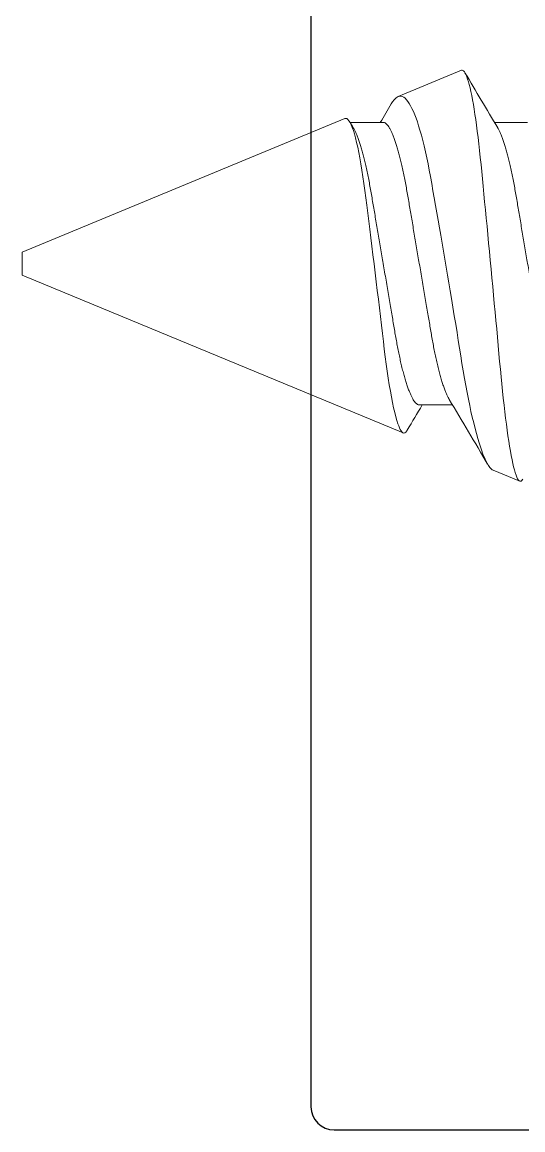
# Model space of a CAD drawing. Extents: x -82 to 113, y -82 to 93.
# Drawn here: x 7.5565 to 7.7731, y 67.1642 to 67.6437 of the extents above; entities that cross this region are included whole.
import ezdxf

# ---------------------------------------------------------------- set-up
doc = ezdxf.new("R2010")
doc.units = 0
doc.header["$MEASUREMENT"] = 0
doc.layers.get('0').update_dxf_attribs({"linetype": 'CONTINUOUS'})
doc.layers.add('Ballons', color=7, linetype='CONTINUOUS')
doc.layers.add('FRAME', color=1, linetype='CONTINUOUS')

# ---------------------------------------------------------------- blocks, each defined once
blk = doc.blocks.new('20350')
at = {"color": 7, "linetype": 'Continuous', "lineweight": 15}
for p, q in [((0.7960802411690864, 0.0894050889825877), (0.7845719487381828, 0.09417198500069901)), ((0.999853929156501, 0.004999269645779236), (0.8350108039232893, 0.07327951361430962)), ((0.8280040285130994, 0.06116194931600205), (0.8136485049366726, 0.06116194931600205)), ((0.999853929156501, -1.4210854715202e-14), (0.999853929156501, 0.004999269645779236)), ((0.999853929156501, -0.004999269645779236), (0.999853929156501, -1.4210854715202e-14)), ((0.8602175101879794, -0.06283858458458269), (0.999853929156501, -0.004999269645779236)), ((0.7811358704220339, -0.06116194931603047), (0.7954914673202325, -0.06116194931603047)), ((0.8436267723173785, -0.06116194931603047), (0.8579822958938053, -0.06116194931603047)), ((0.8097868670416091, -0.0837276098475428), (0.8371397749662819, -0.07239766346778254))]:
    blk.add_line(p, q, dxfattribs=at)
at = {"color": 7, "linetype": 'Continuous', "lineweight": 15, "flags": 128}
for points in [[(0.8097868670416091, -0.0837276098475428), (0.8094748095695365, -0.0837815930039909), (0.8091562997813213, -0.08368797942846129), (0.8088297245979135, -0.08344465195470718), (0.8084978702467396, -0.08305237129617637), (0.8081539911245557, -0.08249831530751806), (0.807805932661239, -0.08179054938396746), (0.8074517884906314, -0.0809233910879783), (0.8070947847708254, -0.07990321941390732), (0.8067481927429867, -0.07877520057483878), (0.806400134279663, -0.07750837445151149), (0.8060488496582678, -0.0760946023269895), (0.8056973450715432, -0.07454476331950843), (0.8053386549509227, -0.0728234246815731), (0.8049809913351424, -0.07096596416938894), (0.8046223745363008, -0.06896051740328346), (0.8042661773560127, -0.06682401254796844), (0.80392486449594, -0.06463916573024164), (0.8035869244374894, -0.06233937786582544), (0.8032505241363026, -0.05991132730484594), (0.802918596463357, -0.05737491632645231), (0.8025846891025026, -0.05467571267833193), (0.8022565008400591, -0.05187284120633251), (0.8019324185969765, -0.04894948372849228), (0.8016152286006957, -0.04593144492677936), (0.8013158557956075, -0.04293983862474704), (0.8010154564856791, -0.03987296293864517), (0.800706625171685, -0.03671679966167574), (0.8003924413681602, -0.03349606510577985), (0.8000669660113715, -0.03014913231955063), (0.7997370180263346, -0.02674600297579843), (0.7994009843340208, -0.02326881863983488), (0.7990616511618569, -0.01974633290380723), (0.7987187252227415, -0.01617518442257904), (0.7983737462739455, -0.01257056111437294), (0.7980248079493251, -0.008913498416760035), (0.7976750630851939, -0.00523500227514262), (0.7973174727911925, -0.001461733873455273), (0.7969601757842852, 0.002320514870305601), (0.7966013390201141, 0.006132498600962322), (0.7962441153349857, 0.009939750642658396), (0.7958997229603852, 0.01362153137064581), (0.7955581168132113, 0.01728600586856999), (0.7952173905273341, 0.02095207969769319), (0.7948804769737237, 0.02458783153609545), (0.7945408505144655, 0.02826488644659264), (0.7942063565794086, 0.03189695844848472), (0.7938752354459879, 0.03550358779459373), (0.7935504933069382, 0.03905114499490026), (0.7932444482203778, 0.04240819160339981), (0.792944488841087, 0.04569853831021931), (0.7926418898779275, 0.04893880166248721), (0.7923332785292558, 0.05210221004726634), (0.7920127890531319, 0.05524580322251893), (0.7916870937310136, 0.05829883025849369), (0.7913546528056514, 0.06127587302306381), (0.7910182525044576, 0.0641509114515344), (0.7906801658024634, 0.06690562426554436), (0.7903393661948073, 0.06954990990460885), (0.7899940939589101, 0.07209606351376863), (0.7896472086439843, 0.07452146074304267), (0.7892920379685364, 0.07686950350027644), (0.7889364273624437, 0.07908313369709674), (0.7885785437813411, 0.0811727217819822), (0.788221613383314, 0.0831181867539641), (0.7878750213554753, 0.0848731892515815), (0.7875304090155524, 0.0864847468626948), (0.7871860899627237, 0.08795961435579613), (0.7868449970679734, 0.08928361313276412), (0.7865004580498223, 0.0904780614994678), (0.7861603916599122, 0.09151035876196545), (0.785823038175657, 0.09238422600033402), (0.7854914037898126, 0.09308992058377896), (0.7851777332387044, 0.09360969864287938), (0.7848703683602025, 0.09397091836471816), (0.7845678427188147, 0.09417363474061347), (0.7842656103645211, 0.0942174811617491), (0.7839507666650292, 0.0941011836622323), (0.7836301305453475, 0.09382254258888167), (0.7833021622482192, 0.09337836844447622), (0.7832217282616512, 0.09323161491290932)], [(0.7960746687142262, 0.08939150612384594), (0.7964568951244431, 0.08920349992892795), (0.7969823922819401, 0.08878042412511888), (0.7975254133435357, 0.08818162352362435), (0.7980799459237176, 0.08741179071797944), (0.7986589679765643, 0.08644701364453056), (0.7992480351125124, 0.08530657592991986), (0.7998509600638286, 0.08398104656093608), (0.8004617304450221, 0.08248238615202297), (0.8010191225744023, 0.08098287337749355), (0.8015810606538025, 0.07934746785922187), (0.8021506975195223, 0.07756623449675715), (0.8027230472908968, 0.07565326023608065), (0.8033097681300632, 0.07356617425675438), (0.8038973688305191, 0.07134886880599822), (0.804489148872122, 0.0689876327119947), (0.8050796091217833, 0.06650264321054067), (0.805648512769757, 0.06398570832847383), (0.8062141902596522, 0.06136152660344862), (0.8067794278189027, 0.05861515414129315), (0.8073393128886224, 0.05576927944859733), (0.8079046970914234, 0.05276350371364913), (0.8084621625425825, 0.04966434353373472), (0.8090144954695262, 0.04645335389993477), (0.8095564900262815, 0.04315909822601327), (0.8100734085361694, 0.03991345488857689), (0.8105985390847934, 0.03660109331896422), (0.8111419267552549, 0.03320131615508615), (0.8116968992660816, 0.02974706320411258), (0.812276801180225, 0.02615730932261329), (0.8128669681427922, 0.02252526023382018), (0.8134714328513724, 0.0188272994523544), (0.8140839629551451, 0.0151020114164595), (0.8146414284063042, 0.01173190436689708), (0.8152035864510268, 0.008351880547294854), (0.8157736632473913, 0.004944272274215677), (0.8163467462365119, 0.001538414415293232), (0.8169343469369679, -0.001933370602571927), (0.8175231207858218, -0.005390880357836636), (0.8181162206193662, -0.008852940932158049), (0.818708367269835, -0.01228782318686683), (0.8192785907097502, -0.01557544782279763), (0.8198458079569093, -0.01882616411053561), (0.8204128052387532, -0.02205649350800343), (0.8209746699963745, -0.0252380994406991), (0.8215422538524138, -0.02843299036238989), (0.8221021389221264, -0.03156534010177836), (0.8226571847547319, -0.03465176749732279), (0.8232019655389067, -0.03766309277405355), (0.8237206437713809, -0.04048442071145075), (0.8242466541813016, -0.04321872715910047), (0.8247912150001611, -0.04587841037080409), (0.8253476539464728, -0.04843680871631761), (0.8259294622267532, -0.05094906933526033), (0.8265216821990009, -0.05334438172393163), (0.8271284932043699, -0.05563663119339424), (0.8277436628920185, -0.05780010929650814), (0.8283012749867282, -0.05962603686306522), (0.8288637996403239, -0.06134180304614745), (0.8294343163673403, -0.06295514787551326), (0.830008059252421, -0.06445112745704762), (0.8305964664924019, -0.06585560146406522), (0.8311862668460961, -0.06713238560088541), (0.8317806131498031, -0.06828699274838357), (0.8323740795922134, -0.06930757685744027), (0.8329788375879019, -0.07021036495321198), (0.8335803694255048, -0.07096929572752231), (0.8341819745848795, -0.07158692169461744), (0.8347777140023069, -0.07205558989430472), (0.835380712275402, -0.07238006165930244), (0.8359747652920078, -0.07254623171324681), (0.8365633191755393, -0.07255281234252209), (0.8371397749662819, -0.07239766346778254)], [(0.8602175101879794, -0.06283858458458269), (0.8597912907130834, -0.06291021079299242), (0.8593537063631516, -0.06277791081622297), (0.8589069567914152, -0.06244247286331017), (0.8584386506179911, -0.06188512656005685), (0.8579631589106711, -0.06111496380641768), (0.8574830479315594, -0.06013588440434603), (0.857017088054917, -0.05899642736845578), (0.8565491484903589, -0.05766794221544558), (0.8560812822475867, -0.05615653298299605), (0.8556010979466961, -0.05441344985634089), (0.8551233332643662, -0.05248457393581418), (0.8546501145320562, -0.0503792079215799), (0.8541949329562541, -0.04816396464575234), (0.8537460570530584, -0.04579122619837506), (0.8533053931886059, -0.04327185336730111), (0.8528615764878396, -0.04053134664711422), (0.8524283914443842, -0.03764820387122825), (0.8520078177461272, -0.03463646845081314), (0.8516069676051927, -0.03160473222511939), (0.8512025246973138, -0.02847126661994537), (0.8507897231071553, -0.02525134318618427), (0.8503558781677185, -0.02186458980249029), (0.8499146277290635, -0.01840149699508231), (0.8494680981226566, -0.01487717248640763), (0.8490071241266719, -0.011218665693562), (0.8485429239726159, -0.00751253411688424), (0.8480774040266184, -0.003775619424274623), (0.8475985395176764, 9.172256831391223e-05), (0.8471206281917958, 0.003973342186370132), (0.8466460163457654, 0.007850577284060023), (0.8461860688546281, 0.01162909807386825), (0.8457312538877062, 0.01538576439229189), (0.8452836244546731, 0.01910324595051804), (0.8448314490716271, 0.02287890031722384), (0.844388732197487, 0.02659462558982284), (0.8439575268419333, 0.03023216006387486), (0.8435516174985622, 0.03367597382721499), (0.8431509873229572, 0.03703049999974439), (0.8427451513013651, 0.04028231840537444), (0.8423172454256616, 0.04350769285481704), (0.8418806875805771, 0.04661119734988972), (0.8414375307757922, 0.04957927194492129), (0.8409838156354823, 0.05243597992979687), (0.8405255545451524, 0.05514124178951363), (0.840064873836269, 0.05768297317918325), (0.8395896754160503, 0.06011946490944808), (0.8391142570305021, 0.06237129116813378), (0.8386407450110909, 0.06442776530666094), (0.8381772780747738, 0.06625711150097402), (0.8377177705142884, 0.06788786108653255), (0.837264202017522, 0.06931243442498669), (0.8369188564598531, 0.07026817000713947), (0.8365779835304252, 0.07109801210255284), (0.8362423164469845, 0.07179978397105913), (0.8359128817143713, 0.07237132720290163), (0.8354983204016193, 0.07291521437797144), (0.8350935842066463, 0.07323950283851843), (0.8346910476649043, 0.07334648847266578), (0.8342704006448685, 0.07323334380946278), (0.8338397818635173, 0.07289685185607198), (0.833401244330517, 0.07233862569150062), (0.8332350238678359, 0.07204761615132327)]]:
    blk.add_lwpolyline(points, dxfattribs=at)
at = {"color": 7, "linetype": 'Continuous', "lineweight": 15}
for centre, radius, start, end in [((3.849604982646142, 1.877510668020236), 3.537816088069699, 210.4083520711651, 210.9357489164557), ((-1.637844299249565, 1.536468816011322), 2.872401501624708, 329.0951133906082, 329.3479959543342), ((-2.012414254949469, -1.741686268637537), 3.27238273081851, 30.4626020028739, 30.94858242951637), ((2.628662487873115, -1.130399278890067), 2.07968617541398, 149.0604134735115, 149.3157739411994), ((-0.9186135310822792, -1.12491711068715), 2.070716742499642, 30.90344614747316, 30.98762766644004), ((0.8330699646425188, -0.06566366135562873), 0.007868299722163151, 301.1473909650172, 333.9596609431845)]:
    blk.add_arc(centre, radius, start, end, dxfattribs=at)
for points, knots in [([(0.7655131999395337, 0.06116194931600205), (0.7656735248041002, 0.06114547360137124), (0.7659963314321345, 0.06111230051935479), (0.7665007225275033, 0.06084193094351065), (0.7670220220743502, 0.06040385965057737), (0.7675599413728449, 0.05977828319332446), (0.7681118628677126, 0.05896729520735278), (0.7686757990295945, 0.05796913778139867), (0.7692491519160285, 0.05678528223229762), (0.7698386297680102, 0.05539684687200008), (0.7704417783412794, 0.05379868939105847), (0.7710554830854122, 0.0519880923345255), (0.7716675726239828, 0.04999902540701839), (0.7722747197445301, 0.0478427232869052), (0.7728738891531393, 0.04553206566568235), (0.7734533323523465, 0.0431179502987078), (0.7740109664576593, 0.04062246950941528), (0.7745451024293857, 0.03806667330148628), (0.7750622728812857, 0.03542549735767864), (0.7755625237468706, 0.03271301202464372), (0.7760409212204422, 0.02992362394060422), (0.7765301809416627, 0.02704569283376657), (0.7770382869234709, 0.02406268371724707), (0.7775723958916458, 0.02092634404128546), (0.7781314825686039, 0.01764338816623479), (0.7787137310091978, 0.01422345299637584), (0.779308444655598, 0.01073192623114494), (0.7799122279212867, 0.007185542524993593), (0.7805225118191146, 0.003602132885632159), (0.7811265546342625, 5.454519161673943e-05), (0.7817214988563705, -0.003438656082934699), (0.7823041779050897, -0.006861083017284386), (0.7828815226864236, -0.01025119617513326), (0.7834507201266305, -0.01359352733449271), (0.7840091746962372, -0.01687330518696228), (0.784554731911463, -0.02007666027280663), (0.7850849927407566, -0.02319091538022633), (0.7856061053148125, -0.0262514856764966), (0.7861166973299305, -0.02924746492017505), (0.7866162328973871, -0.03219011078003575), (0.7871369590443251, -0.03504483220193322), (0.787676647305311, -0.03782134322229069), (0.788235065947859, -0.04050566588919935), (0.7888007746674361, -0.04304180413744518), (0.7893708776582216, -0.04542083639496752), (0.7899421597851699, -0.04763608346216586), (0.7905210370044955, -0.04971183641758614), (0.7911047106341513, -0.05163662703019156), (0.7916905442927629, -0.05340089919981494), (0.7922756535860955, -0.05499427542106616), (0.792857553141225, -0.05641663120282203), (0.7934414669888383, -0.05765657759040721), (0.7938485927449932, -0.05844772238928897), (0.7940601623632659, -0.05877029458623895), (0.7940768703257319, -0.05879576858482949)], [0, 0, 0, 0, 0.01842496864732859, 0.03709781397115683, 0.05599523556148452, 0.07509205393887539, 0.09436112820317008, 0.1137737476718162, 0.133299714597823, 0.1529077126748099, 0.1735021275496768, 0.1941136612106158, 0.2147046423559637, 0.2352374864750028, 0.2556753244332147, 0.2759823500649212, 0.2952129690509416, 0.3142646701287446, 0.3331108635185787, 0.3517267389571436, 0.3701047871872929, 0.3885908313033768, 0.4073192897784588, 0.4262666108673123, 0.4463225159428975, 0.4665585857653004, 0.4869413800488917, 0.5074355089997994, 0.5280046988248266, 0.548611574683553, 0.5682825998051859, 0.5879207274186196, 0.6074936473637848, 0.6269694922198631, 0.6463174141930412, 0.6655079609450126, 0.6845130572062054, 0.7033065766590296, 0.7227413847835241, 0.7419796395262023, 0.7614390853367679, 0.7811549808245656, 0.8010991135419828, 0.8212409458857063, 0.8406220621746973, 0.8601238242486847, 0.8797151960777949, 0.8993641400138421, 0.9190381127398933, 0.9387042657518495, 0.9583298141447831, 0.9778824831194258, 0.9982533473151675, 1, 1, 1, 1]), ([(0.8150631019311803, 0.05879228580052143), (0.8152229986567718, 0.0585185900807943), (0.8155715381351314, 0.05792199397764364), (0.8161174386078187, 0.05678220012897839), (0.816706751402343, 0.05539772061045767), (0.817309946412351, 0.05379845020563323), (0.8179236385040838, 0.05198815638227927), (0.818535731428689, 0.04999900830351578), (0.8191428776455254, 0.04784272784227994), (0.8197420472947456, 0.04553206445389435), (0.8203214904307572, 0.04311795060358747), (0.8208791245518086, 0.04062246943037451), (0.8214132605203659, 0.03806667332243308), (0.8219304309696867, 0.03542549735171008), (0.8224306818484735, 0.03271301202782695), (0.8229090792724207, 0.02992362393378301), (0.823398339180514, 0.02704569285818081), (0.8239064444522484, 0.0240626836247344), (0.8244405561601624, 0.02092634439951269), (0.8249996319729433, 0.01764338673721966), (0.8255819212286823, 0.01422346221984583), (0.8261764785298098, 0.01073190977488991), (0.8267804186479282, 0.007185552027706876), (0.8273906609375459, 0.003602131400711528), (0.8279947150102203, 5.45455697675834e-05), (0.8285896563483135, -0.003438656182098043), (0.829172336156013, -0.006861082990823775), (0.8297496807349418, -0.01025119618218184), (0.8303188782289936, -0.01359352733261687), (0.8308773327843113, -0.01687330518744545), (0.8314228900033171, -0.02007666027269295), (0.8319531508316089, -0.02319091538022633), (0.8324742634059419, -0.02625148567661029), (0.8329848554209534, -0.0292474649197203), (0.8334843909885308, -0.03219011078171263), (0.8340051171350709, -0.03504483219559518), (0.8345448053975701, -0.0378213432463923), (0.8351032240344054, -0.04050566579782355), (0.8356689327752918, -0.04304180447668671), (0.8362390356891325, -0.04542083517928575), (0.8368103181030193, -0.04763608804530861), (0.8373891942438974, -0.0497118192061663), (0.8379728719152766, -0.05163669149850136), (0.8385586904647795, -0.0534006583264528), (0.8391438560989499, -0.05499517314562752), (0.8397255460868749, -0.05641329376219062), (0.8403102497582395, -0.05766920177897816), (0.8408948162660437, -0.0587493079168695), (0.8414758192124339, -0.05964087887035419), (0.8420419767272875, -0.06032871508007531), (0.8425902614418987, -0.06081030875519389), (0.8431200687960683, -0.0611074098943476), (0.8434586570449127, -0.06114385409988188), (0.8436267723173785, -0.06116194931603047)], [0, 0, 0, 0, 0.01655052896412597, 0.03607649068723019, 0.05568448353945647, 0.0762788929267214, 0.09689042109549699, 0.1174813967541578, 0.1380142354020012, 0.1584520679143327, 0.1787590881350151, 0.1979897019968316, 0.2170413979981053, 0.2358875863661696, 0.2545034568443356, 0.2728815001774575, 0.2913675393677374, 0.3100959928524214, 0.3290433088925587, 0.3490992086240337, 0.3693352730543195, 0.3897179939421823, 0.4102121860858635, 0.4307813704300102, 0.4513882407978144, 0.4710592606778924, 0.490697383058537, 0.5102702977882885, 0.5297461374548199, 0.5490940542725373, 0.5682845959109825, 0.5872896871080642, 0.6060832015531543, 0.6255180044990365, 0.644756254115476, 0.6642156947408642, 0.6839315849751508, 0.7038757123782409, 0.7240175393549577, 0.7433986504796432, 0.7629004073571776, 0.7824917739659574, 0.8021407126663335, 0.8218146801500444, 0.8414808279217438, 0.8611063710852404, 0.8806590348498654, 0.9010298936175726, 0.9212509288889615, 0.941288860609313, 0.9611121252575953, 0.9806914573076243, 1, 1, 1, 1]), ([(0.8280040285130994, 0.06116194931600205), (0.8281643842149293, 0.06114547368700585), (0.8284872523927547, 0.0611123008327894), (0.8289916186282653, 0.0608419309160837), (0.8295129272185378, 0.06040385974351636), (0.8300508360561736, 0.05977828284430586), (0.8306027899958437, 0.05896729747563256), (0.8311666023906099, 0.05796913523714409), (0.8317399858551227, 0.05678528240765957), (0.8323294629525293, 0.05539684736230299), (0.8329325820453022, 0.05379868529392695), (0.833546410216492, 0.05198809672857863), (0.8341584675976321, 0.04999902483071139), (0.8347656234796901, 0.04784272343989926), (0.835364790572882, 0.0455320656268583), (0.8359442343171892, 0.04311795030163523), (0.8365018685096643, 0.04062246953249371), (0.8370360036383531, 0.03806667320735357), (0.8375531773242528, 0.03542549770541825), (0.8380534163030262, 0.03271301075027111), (0.8385318570458509, 0.0299236317391518), (0.8390209520729215, 0.0270456782156856), (0.8395292448211507, 0.02406269868110655), (0.8400631963462644, 0.0209263364655925), (0.8406222869270508, 0.01764338027824408), (0.8412046904409891, 0.01422347023704162), (0.8417992065330395, 0.01073190715884209), (0.8424031989493415, 0.007185562301927462), (0.8430132706460469, 0.00360211280592182), (0.8436175231130107, 5.456481609655839e-05), (0.8442122705287716, -0.003438674046705614), (0.844795104715466, -0.006861074608721651), (0.8453724503772833, -0.01025118803396197), (0.8459414911467675, -0.01359354445129668), (0.8465001410086828, -0.01687328739795646), (0.8470455008817908, -0.02007667682282488), (0.8475759289855347, -0.02319090660584777), (0.8480969971364445, -0.02625148719330639), (0.8486076034735746, -0.0292474643201075), (0.8491071279513065, -0.03219011165326435), (0.8496278839128735, -0.03504482613895732), (0.8501674591503345, -0.03782134839447338), (0.8507258671124944, -0.04050567202936861), (0.8512917329613856, -0.0430417919552184), (0.8518616493247393, -0.04542084824696246), (0.8524330960465676, -0.04763607711716134), (0.8530119292430953, -0.04971183748965302), (0.8535956159464604, -0.05163662669419011), (0.8541814421992058, -0.0534008994690538), (0.8547665680013665, -0.05499427468113538), (0.8553484091173971, -0.05641663388333029), (0.8559325417428596, -0.05765656605656488), (0.8563390724387148, -0.05844773236968592), (0.8565510383261099, -0.05877027314751615), (0.8565677722210765, -0.05879573650655345)], [0, 0, 0, 0, 0.01842504110171395, 0.03709789785449013, 0.05599533101122047, 0.07509216107705728, 0.09436124713522931, 0.1137738108114761, 0.1332997896885946, 0.1529077997669014, 0.1735022272468368, 0.1941138429048351, 0.2147048366531498, 0.2352376933395724, 0.255675543807018, 0.2759825818678928, 0.2952132126242535, 0.3142649253628879, 0.3331111302877697, 0.3517270171204134, 0.3701050765990764, 0.3885910704446485, 0.4073196035693614, 0.4262668716253702, 0.4463227889764224, 0.4665589382319514, 0.4869416770265114, 0.50743588717482, 0.5280050204718413, 0.5486119782990101, 0.5682829461048979, 0.5879211548791249, 0.60749408680414, 0.6269698754946885, 0.6463178765656736, 0.6655083688404859, 0.6845135417423358, 0.7033070726979681, 0.7227418927177794, 0.7419801592354713, 0.7614396169564335, 0.7811554607203537, 0.8010996056448263, 0.8212415167786954, 0.8406225774633083, 0.8601244197316178, 0.8797158035518714, 0.8993647595143, 0.9190387442820517, 0.9387049093309221, 0.9583304697359175, 0.9778831506780151, 0.9982539594550213, 1, 1, 1, 1])]:
    blk.add_open_spline(points, degree=3, knots=knots, dxfattribs=at)
blk = doc.blocks.new('3201-2_Nail-Fin_Frame_Component')
for p, q in [((0.06249999999572353, -0.9899995210908291), (0.0625, -0.009999999999990905)), ((-1.908703145708754, -0.9999995210907855), (0.05249999999572341, -0.9999995210907855))]:
    blk.add_line(p, q)
blk.add_arc((0.05249999999572347, -0.9899995210907855), 0.01000000000000001, 269.9999999999997, 359.99999999975)
blk = doc.blocks.new('3209_In-Swing_Nail-Fin_Frame_Assembly')
at = {"xscale": -1}
blk.add_blockref('3201-2_Nail-Fin_Frame_Component', (0, 0), dxfattribs=at)

msp = doc.modelspace()

# ---------------------------------------------------------------- block references
at = {"layer": 'Ballons', "rotation": 180}
msp.add_blockref('20350', (8.556337548992428, 67.53918148982362), dxfattribs=at)
at = {"layer": 'FRAME', "xscale": -1, "rotation": 270}
msp.add_blockref('3209_In-Swing_Nail-Fin_Frame_Assembly', (8.681416507043906, 67.22668176532912), dxfattribs=at)

doc.saveas('drawing.dxf')
